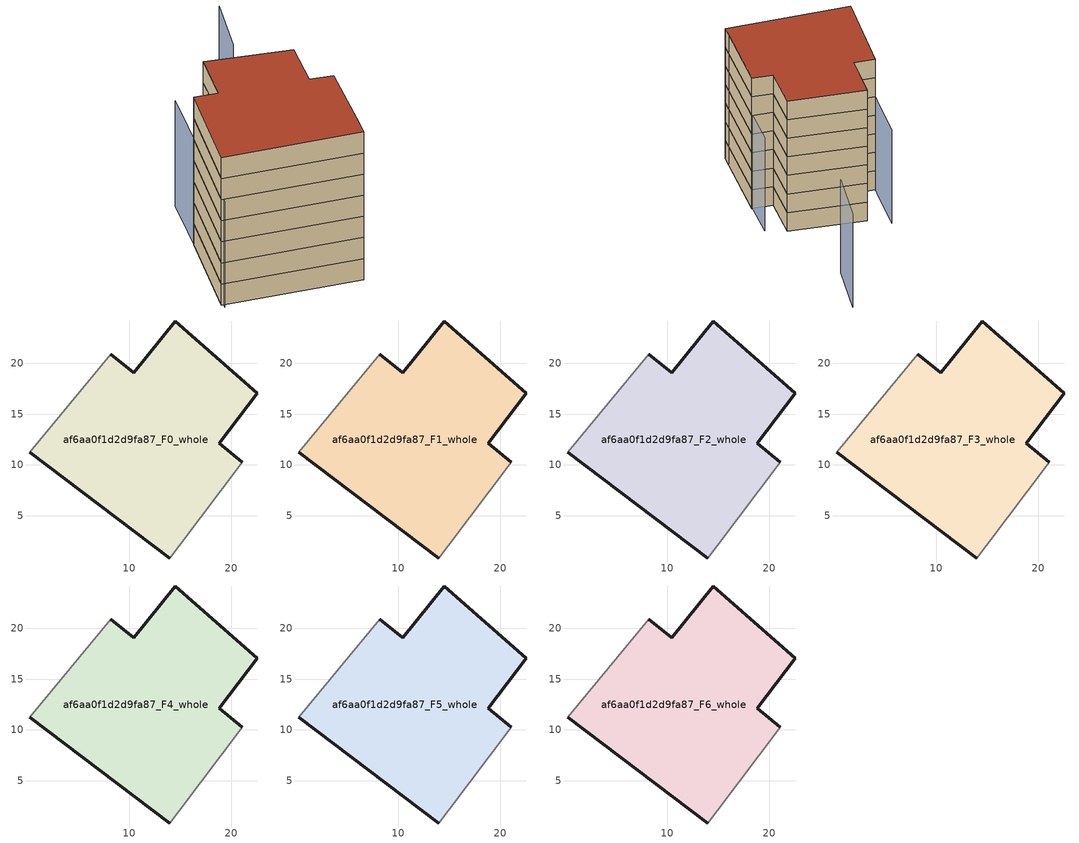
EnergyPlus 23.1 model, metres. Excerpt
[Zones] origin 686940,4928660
af6aa0f1d2d9fa87_F0_whole
 floor ground (EU_floor_Construction): 22.58,17.06 18.86,12.14 21.12,10.27 14.9,2.06 13.99,0.85 0.19,11.26 8.16,20.92 10.43,19.1 14.49,24.17 z0
 wall outside (EU_wall_Construction): 0.19,11.26 13.99,0.85 / 21.12,10.27 18.86,12.14 22.58,17.06 14.49,24.17 10.43,19.1 8.16,20.92 z0:3
 wall adiabatic (EU_wall_Construction): 8.16,20.92 0.19,11.26 / 13.99,0.85 14.9,2.06 21.12,10.27 z0:3
af6aa0f1d2d9fa87_F1_whole
 floor to af6aa0f1d2d9fa87_F0_whole (EU_floor_Construction): 22.58,17.06 18.86,12.14 21.12,10.27 14.9,2.06 13.99,0.85 0.19,11.26 8.16,20.92 10.43,19.1 14.49,24.17 z3
 wall outside (EU_wall_Construction): 0.19,11.26 13.99,0.85 / 21.12,10.27 18.86,12.14 22.58,17.06 14.49,24.17 10.43,19.1 8.16,20.92 z3:6
 wall adiabatic (EU_wall_Construction): 8.16,20.92 0.19,11.26 / 13.99,0.85 14.9,2.06 21.12,10.27 z3:6
af6aa0f1d2d9fa87_F2_whole
 floor to af6aa0f1d2d9fa87_F1_whole (EU_floor_Construction): 22.58,17.06 18.86,12.14 21.12,10.27 14.9,2.06 13.99,0.85 0.19,11.26 8.16,20.92 10.43,19.1 14.49,24.17 z6
 wall outside (EU_wall_Construction): 0.19,11.26 13.99,0.85 / 21.12,10.27 18.86,12.14 22.58,17.06 14.49,24.17 10.43,19.1 8.16,20.92 z6:9
 wall adiabatic (EU_wall_Construction): 8.16,20.92 0.19,11.26 / 13.99,0.85 14.9,2.06 21.12,10.27 z6:9
af6aa0f1d2d9fa87_F3_whole
 floor to af6aa0f1d2d9fa87_F2_whole (EU_floor_Construction): 22.58,17.06 18.86,12.14 21.12,10.27 14.9,2.06 13.99,0.85 0.19,11.26 8.16,20.92 10.43,19.1 14.49,24.17 z9
 wall outside (EU_wall_Construction): 0.19,11.26 13.99,0.85 / 21.12,10.27 18.86,12.14 22.58,17.06 14.49,24.17 10.43,19.1 8.16,20.92 z9:12
 wall adiabatic (EU_wall_Construction): 8.16,20.92 0.19,11.26 / 13.99,0.85 14.9,2.06 21.12,10.27 z9:12
af6aa0f1d2d9fa87_F4_whole
 floor to af6aa0f1d2d9fa87_F3_whole (EU_floor_Construction): 22.58,17.06 18.86,12.14 21.12,10.27 14.9,2.06 13.99,0.85 0.19,11.26 8.16,20.92 10.43,19.1 14.49,24.17 z12
 wall outside (EU_wall_Construction): 0.19,11.26 13.99,0.85 / 21.12,10.27 18.86,12.14 22.58,17.06 14.49,24.17 10.43,19.1 8.16,20.92 z12:15
 wall adiabatic (EU_wall_Construction): 8.16,20.92 0.19,11.26 / 13.99,0.85 14.9,2.06 21.12,10.27 z12:15
af6aa0f1d2d9fa87_F5_whole
 floor to af6aa0f1d2d9fa87_F4_whole (EU_floor_Construction): 22.58,17.06 18.86,12.14 21.12,10.27 14.9,2.06 13.99,0.85 0.19,11.26 8.16,20.92 10.43,19.1 14.49,24.17 z15
 wall outside (EU_wall_Construction): 0.19,11.26 13.99,0.85 / 21.12,10.27 18.86,12.14 22.58,17.06 14.49,24.17 10.43,19.1 8.16,20.92 z15:18
 wall adiabatic (EU_wall_Construction): 8.16,20.92 0.19,11.26 / 13.99,0.85 14.9,2.06 21.12,10.27 z15:18
af6aa0f1d2d9fa87_F6_whole
 floor to af6aa0f1d2d9fa87_F5_whole (EU_floor_Construction): 22.58,17.06 18.86,12.14 21.12,10.27 14.9,2.06 13.99,0.85 0.19,11.26 8.16,20.92 10.43,19.1 14.49,24.17 z18
 wall outside (EU_wall_Construction): 0.19,11.26 13.99,0.85 / 21.12,10.27 18.86,12.14 22.58,17.06 14.49,24.17 10.43,19.1 8.16,20.92 z18:21
 wall adiabatic (EU_wall_Construction): 8.16,20.92 0.19,11.26 / 13.99,0.85 14.9,2.06 21.12,10.27 z18:21
 roof outside (EU_roof_Construction): 14.9,2.06 21.12,10.27 18.86,12.14 22.58,17.06 14.49,24.17 10.43,19.1 8.16,20.92 0.19,11.26 13.99,0.85 z21
shading: 13.99,0.85 24.27,14.62 / 26.1,28.25 31.48,34.12 / 13.09,27.17 0.12,10.76 z0:15
[Building]
EU S2 Campaign: North Axis=0; Terrain=City; Solar Distribution=FullExterior
[Site:Location]
Bologna: Latitude=44.5; Longitude=11.25; Time Zone=1; Elevation=37
[SizingPeriod:WeatherFileDays]
AnnualSizingPeriod: Begin Month=1; Begin Day of Month=1; End Month=12; End Day of Month=31; Day of Week for Start Day=Monday; Use Weather File Daylight Saving Period=No; Use Weather File Rain and Snow Indicators=No
[MATERIAL]
EU_InternalMass_Material: Roughness=MediumRough; Thickness=0.1; Conductivity=1; Density=1800; Specific Heat=900; Thermal Absorptance=0.9; Solar Absorptance=0.7; Visible Absorptance=0.7
[MATERIAL:NOMASS] Roughness=MediumRough; Thermal Absorptance=0.9; Solar Absorptance=0.7; Visible Absorptance=0.7
Name | Thermal Resistance
EU_wall_NoMass | 0.905828
EU_roof_NoMass | 0.37593
EU_floor_NoMass | 0.67114
[CONSTRUCTION]
EU_wall_Construction: EU_wall_NoMass
EU_roof_Construction: EU_roof_NoMass
EU_floor_Construction: EU_floor_NoMass
EU_InternalMass_Construction: EU_InternalMass_Material
[ZONE] Type=1; Multiplier=1; Ceiling Height=autocalculate; Floor Area=autocalculate; Part of Total Floor Area=Yes
Name | Volume
af6aa0f1d2d9fa87_F0_whole | 828.166
af6aa0f1d2d9fa87_F1_whole; af6aa0f1d2d9fa87_F2_whole; af6aa0f1d2d9fa87_F3_whole; af6aa0f1d2d9fa87_F4_whole; af6aa0f1d2d9fa87_F5_whole; af6aa0f1d2d9fa87_F6_whole | 828.168
[INTERNALMASS] Construction=EU_InternalMass_Construction; Surface Area=276.055
Name | Zone or ZoneList
af6aa0f1d2d9fa87_F0_whole_EU_InternalMass | af6aa0f1d2d9fa87_F0_whole
af6aa0f1d2d9fa87_F1_whole_EU_InternalMass | af6aa0f1d2d9fa87_F1_whole
af6aa0f1d2d9fa87_F2_whole_EU_InternalMass | af6aa0f1d2d9fa87_F2_whole
af6aa0f1d2d9fa87_F3_whole_EU_InternalMass | af6aa0f1d2d9fa87_F3_whole
af6aa0f1d2d9fa87_F4_whole_EU_InternalMass | af6aa0f1d2d9fa87_F4_whole
af6aa0f1d2d9fa87_F5_whole_EU_InternalMass | af6aa0f1d2d9fa87_F5_whole
af6aa0f1d2d9fa87_F6_whole_EU_InternalMass | af6aa0f1d2d9fa87_F6_whole
[OTHEREQUIPMENT] Fuel Type=Electricity; Design Level Calculation Method=Watts/Area; Power per Zone Floor Area=1; Fraction Latent=0; Fraction Radiant=0; Fraction Lost=0; Carbon Dioxide Generation Rate=0; EndUse Subcategory=EU_Step8_InternalGains
Name | Zone or ZoneList or Space or SpaceList | Schedule
EU_Step8_InternalGain_af6aa0f1d2d9fa87_F0_whole_f000 | af6aa0f1d2d9fa87_F0_whole | EU_Step8_GainSchedule_af6aa0f1d2d9fa87_F0_whole_f000
EU_Step8_InternalGain_af6aa0f1d2d9fa87_F1_whole_f000 | af6aa0f1d2d9fa87_F1_whole | EU_Step8_GainSchedule_af6aa0f1d2d9fa87_F1_whole_f000
EU_Step8_InternalGain_af6aa0f1d2d9fa87_F2_whole_f000 | af6aa0f1d2d9fa87_F2_whole | EU_Step8_GainSchedule_af6aa0f1d2d9fa87_F2_whole_f000
EU_Step8_InternalGain_af6aa0f1d2d9fa87_F3_whole_f000 | af6aa0f1d2d9fa87_F3_whole | EU_Step8_GainSchedule_af6aa0f1d2d9fa87_F3_whole_f000
EU_Step8_InternalGain_af6aa0f1d2d9fa87_F4_whole_f000 | af6aa0f1d2d9fa87_F4_whole | EU_Step8_GainSchedule_af6aa0f1d2d9fa87_F4_whole_f000
EU_Step8_InternalGain_af6aa0f1d2d9fa87_F5_whole_f000 | af6aa0f1d2d9fa87_F5_whole | EU_Step8_GainSchedule_af6aa0f1d2d9fa87_F5_whole_f000
EU_Step8_InternalGain_af6aa0f1d2d9fa87_F6_whole_f000 | af6aa0f1d2d9fa87_F6_whole | EU_Step8_GainSchedule_af6aa0f1d2d9fa87_F6_whole_f000
[ZONEVENTILATION:DESIGNFLOWRATE] Schedule=EU_AlwaysOn; Design Flow Rate Calculation Method=AirChanges/Hour; Air Changes per Hour=0.73129; Ventilation Type=Natural; Fan Pressure Rise=0; Fan Total Efficiency=1; Constant Term Coefficient=1; Temperature Term Coefficient=0; Velocity Term Coefficient=0; Velocity Squared Term Coefficient=0; Minimum Indoor Temperature=-100; Maximum Indoor Temperature=100; Delta Temperature=-100; Minimum Outdoor Temperature=-100; Maximum Outdoor Temperature=100; Maximum Wind Speed=40
Name | Zone or ZoneList or Space or SpaceList
EU_ConstantAir_af6aa0f1d2d9fa87_F0_whole | af6aa0f1d2d9fa87_F0_whole
EU_ConstantAir_af6aa0f1d2d9fa87_F1_whole | af6aa0f1d2d9fa87_F1_whole
EU_ConstantAir_af6aa0f1d2d9fa87_F2_whole | af6aa0f1d2d9fa87_F2_whole
EU_ConstantAir_af6aa0f1d2d9fa87_F3_whole | af6aa0f1d2d9fa87_F3_whole
EU_ConstantAir_af6aa0f1d2d9fa87_F4_whole | af6aa0f1d2d9fa87_F4_whole
EU_ConstantAir_af6aa0f1d2d9fa87_F5_whole | af6aa0f1d2d9fa87_F5_whole
EU_ConstantAir_af6aa0f1d2d9fa87_F6_whole | af6aa0f1d2d9fa87_F6_whole
[HVACTEMPLATE:THERMOSTAT] Constant Heating Setpoint=20; Constant Cooling Setpoint=50
EU_HeatOnly_af6aa0f1d2d9fa87_F0_whole; EU_HeatOnly_af6aa0f1d2d9fa87_F1_whole; EU_HeatOnly_af6aa0f1d2d9fa87_F2_whole; EU_HeatOnly_af6aa0f1d2d9fa87_F3_whole; EU_HeatOnly_af6aa0f1d2d9fa87_F4_whole; EU_HeatOnly_af6aa0f1d2d9fa87_F5_whole; EU_HeatOnly_af6aa0f1d2d9fa87_F6_whole
[HVACTEMPLATE:ZONE:IDEALLOADSAIRSYSTEM] System Availability Schedule=EU_AlwaysOn; Maximum Heating Supply Air Temperature=50; Minimum Cooling Supply Air Temperature=13; Maximum Heating Supply Air Humidity Ratio=0.0156; Minimum Cooling Supply Air Humidity Ratio=0.0077; Heating Limit=NoLimit; Cooling Limit=NoLimit; Heating Availability Schedule=EU_AlwaysOn; Cooling Availability Schedule=EU_CoolingOff; Dehumidification Control Type=ConstantSensibleHeatRatio; Cooling Sensible Heat Ratio=0.7; Dehumidification Setpoint=60; Humidification Control Type=None; Humidification Setpoint=30; Outdoor Air Method=None; Outdoor Air Flow Rate per Person=0.00944; Outdoor Air Flow Rate per Zone Floor Area=0; Outdoor Air Flow Rate per Zone=0; Demand Controlled Ventilation Type=None; Outdoor Air Economizer Type=NoEconomizer; Heat Recovery Type=None; Sensible Heat Recovery Effectiveness=0.7; Latent Heat Recovery Effectiveness=0.65
Name | Template Thermostat
af6aa0f1d2d9fa87_F0_whole | EU_HeatOnly_af6aa0f1d2d9fa87_F0_whole
af6aa0f1d2d9fa87_F1_whole | EU_HeatOnly_af6aa0f1d2d9fa87_F1_whole
af6aa0f1d2d9fa87_F2_whole | EU_HeatOnly_af6aa0f1d2d9fa87_F2_whole
af6aa0f1d2d9fa87_F3_whole | EU_HeatOnly_af6aa0f1d2d9fa87_F3_whole
af6aa0f1d2d9fa87_F4_whole | EU_HeatOnly_af6aa0f1d2d9fa87_F4_whole
af6aa0f1d2d9fa87_F5_whole | EU_HeatOnly_af6aa0f1d2d9fa87_F5_whole
af6aa0f1d2d9fa87_F6_whole | EU_HeatOnly_af6aa0f1d2d9fa87_F6_whole
[SIZING:ZONE] Zone Cooling Design Supply Air Temperature Input Method=SupplyAirTemperature; Zone Cooling Design Supply Air Temperature=13; Zone Heating Design Supply Air Temperature Input Method=SupplyAirTemperature; Zone Heating Design Supply Air Temperature=50; Zone Cooling Design Supply Air Humidity Ratio=0.008; Zone Heating Design Supply Air Humidity Ratio=0.008; Cooling Design Air Flow Method=DesignDay; Cooling Design Air Flow Rate=0; Cooling Minimum Air Flow per Zone Floor Area=0.000762; Cooling Minimum Air Flow=0; Cooling Minimum Air Flow Fraction=0.2; Heating Design Air Flow Method=DesignDay; Heating Design Air Flow Rate=0; Heating Maximum Air Flow per Zone Floor Area=0.002032; Heating Maximum Air Flow=0.141576; Heating Maximum Air Flow Fraction=0.3; Account for Dedicated Outdoor Air System=No; Dedicated Outdoor Air System Control Strategy=NeutralSupplyAir; Dedicated Outdoor Air Low Setpoint Temperature for Design=autosize; Dedicated Outdoor Air High Setpoint Temperature for Design=autosize; Zone Load Sizing Method=Sensible Load Only No Latent Load; Zone Latent Cooling Design Supply Air Humidity Ratio Input Method=HumidityRatioDifference; Zone Cooling Design Supply Air Humidity Ratio Difference=0.005; Zone Latent Heating Design Supply Air Humidity Ratio Input Method=HumidityRatioDifference; Zone Humidification Design Supply Air Humidity Ratio Difference=0.005
af6aa0f1d2d9fa87_F0_whole; af6aa0f1d2d9fa87_F1_whole; af6aa0f1d2d9fa87_F2_whole; af6aa0f1d2d9fa87_F3_whole; af6aa0f1d2d9fa87_F4_whole; af6aa0f1d2d9fa87_F5_whole; af6aa0f1d2d9fa87_F6_whole
[SCHEDULE:CONSTANT]
Name | Hourly Value
EU_AlwaysOn | 1
EU_CoolingOff | 0
[SCHEDULE:FILE] Column Number=1; Rows to Skip at Top=0; Number of Hours of Data=8760; Column Separator=Comma; Interpolate to Timestep=No; Minutes per Item=60; Adjust Schedule for Daylight Savings=Yes
Name | File
EU_Step8_GainSchedule_af6aa0f1d2d9fa87_F0_whole_f000 | ../../schedules/af6aa0f1d2d9fa87/af6aa0f1d2d9fa87_F0_whole_f000_gain.csv
EU_Step8_GainSchedule_af6aa0f1d2d9fa87_F1_whole_f000 | ../../schedules/af6aa0f1d2d9fa87/af6aa0f1d2d9fa87_F1_whole_f000_gain.csv
EU_Step8_GainSchedule_af6aa0f1d2d9fa87_F2_whole_f000 | ../../schedules/af6aa0f1d2d9fa87/af6aa0f1d2d9fa87_F2_whole_f000_gain.csv
EU_Step8_GainSchedule_af6aa0f1d2d9fa87_F3_whole_f000 | ../../schedules/af6aa0f1d2d9fa87/af6aa0f1d2d9fa87_F3_whole_f000_gain.csv
EU_Step8_GainSchedule_af6aa0f1d2d9fa87_F4_whole_f000 | ../../schedules/af6aa0f1d2d9fa87/af6aa0f1d2d9fa87_F4_whole_f000_gain.csv
EU_Step8_GainSchedule_af6aa0f1d2d9fa87_F5_whole_f000 | ../../schedules/af6aa0f1d2d9fa87/af6aa0f1d2d9fa87_F5_whole_f000_gain.csv
EU_Step8_GainSchedule_af6aa0f1d2d9fa87_F6_whole_f000 | ../../schedules/af6aa0f1d2d9fa87/af6aa0f1d2d9fa87_F6_whole_f000_gain.csv
